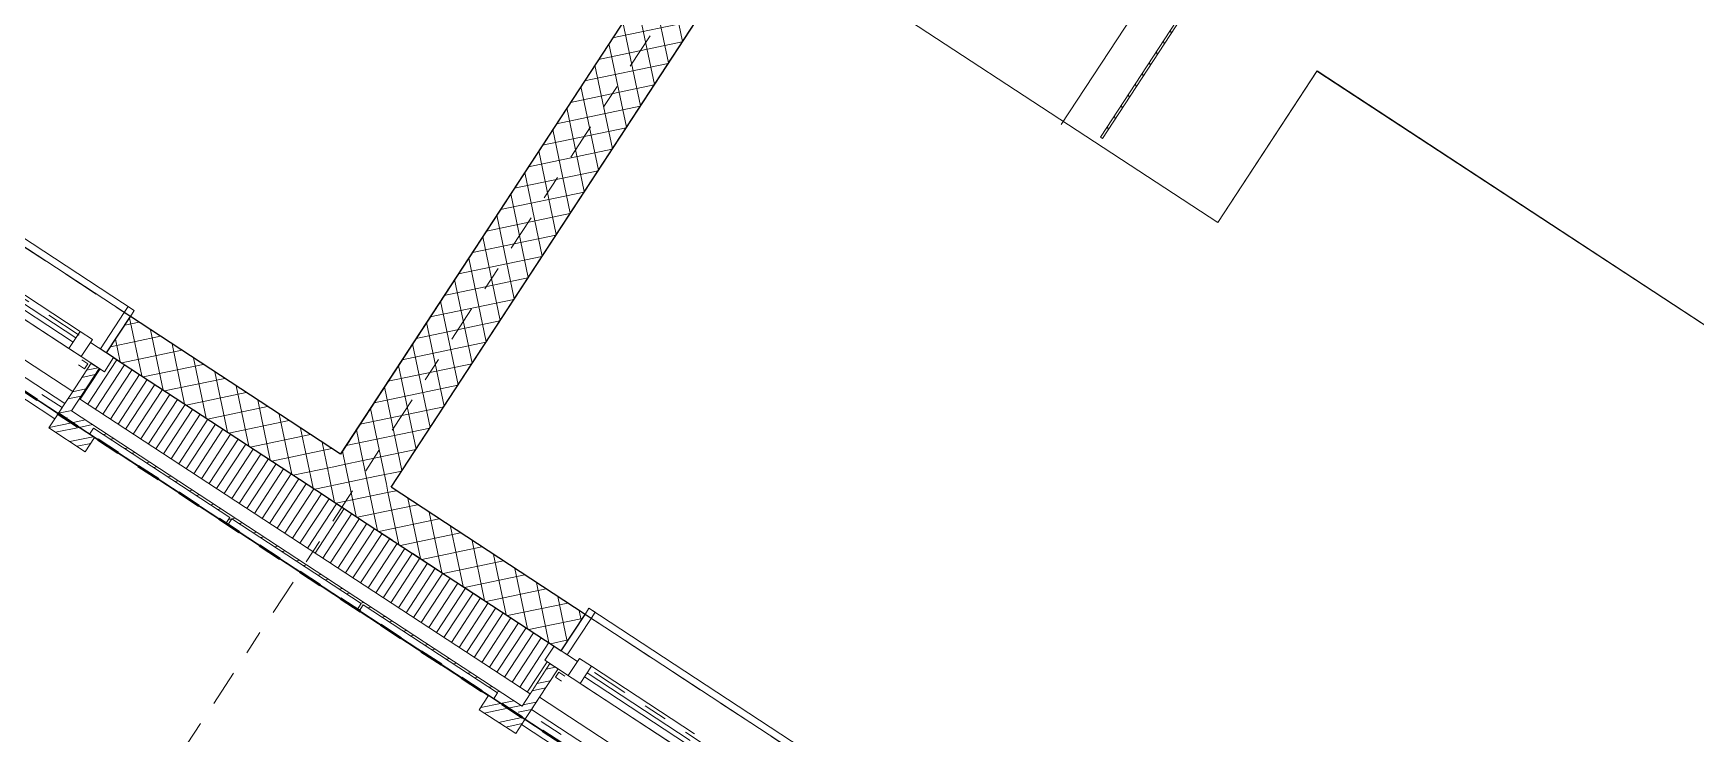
# Model space of a CAD drawing. Header units: metres. Extents: x 2696278.3 to 2696314, y 1245153.2 to 1245192.4.
# Drawn here: x 2696287.1 to 2696293.99, y 1245160.01 to 1245162.91 of the extents above; entities that cross this region are included whole.
import ezdxf

# ---------------------------------------------------------------- set-up
doc = ezdxf.new("R2010")
doc.units = ezdxf.units.M
doc.set_wipeout_variables(frame=1)
for name, pattern in [('000_hbf_Punkt 0.5mm', [0.25, 0, -0.25]), ('000_hbf_Strich 3_1mm Kanten', [0.2, 0.15, -0.05]), ('000_hbf_Strichpunkt 3_1_1mm Achsen', [0.25, 0.15, -0.05, 0, -0.05]), ('Strich 1 für MST 1_200', [0.15, 0.1, -0.05]), ('Strichpunkt 3_1_1mm Achsen', [5, 3, -1, 0, -1]), ('Strichpunkt für MST 1_20', [0.25, 0.15, -0.05, 0, -0.05]), ('Wipeout_Contour', [10000, 0, -10000])]:
    doc.linetypes.add(name, pattern=pattern)
for name, color, linetype in [('010 Fenster', 7, 'Continuous'), ('0_C21_Aussenwandkonstruktion.3D', 7, 'Continuous'), ('0_C21_Aussenwandkonstruktion.3D Bauteilschraffuren', 7, 'Continuous'), ('0_C21_Aussenwandkonstruktion.3D Schichttrennlinien', 7, 'Continuous'), ('0_C22_Innenwandkonstruktion.3D', 7, 'Continuous'), ('0_C22_Innenwandkonstruktion.3D Bauteilschraffuren', 7, 'Continuous'), ('0_E23_Fassadenbekleidung.3D', 7, 'Continuous'), ('0_E23_Fassadenbekleidung.3D Bauteilschraffuren', 7, 'Continuous'), ('0_E26_Absturzsicherung.3D', 7, 'Continuous'), ('0_E33_Sonnenschutz.3D', 7, 'Continuous'), ('0_G11_Feststehende Trennwand.3D', 7, 'Continuous'), ('0_G11_Feststehende Trennwand.3D Bauteilschraffuren', 7, 'Continuous'), ('0_G20_Bodenbelag.3D', 7, 'Continuous'), ('1_M01_Achsen.V', 7, 'Continuous'), ('1_R01_Raumstempel.V', 7, 'Continuous'), ('1_R01_Raumstempel.V Kontur', 7, 'Continuous'), ('1_U04_Referenz-Bauperimeter.V', 7, 'Continuous')]:
    doc.layers.add(name, color=color, linetype=linetype)
pattern_1 = [(11.8, (2696295.28941, 1245171.756836), (-0.0153372, 0.07341505), []), (101.8, (2696295.28941, 1245171.756836), (0.07341505, 0.0153372), [])]
pattern_2 = [(191.8, (2696295.28941, 1245171.756836), (-0.0153372, 0.07341505), []), (191.8, (2696295.29452, 1245171.732364), (-0.0153372, 0.07341505), [])]
pattern_3 = [(11.8, (2696295.28941, 1245171.756836), (-0.01533718, 0.07341506), []), (11.8, (2696295.284294, 1245171.78131), (-0.01533718, 0.07341506), [])]
pattern_4 = [(101.8, (2696295.28941, 1245171.756836), (0.07341505, 0.0153372), []), (191.8, (2696295.28941, 1245171.756836), (-0.0153372, 0.07341505), [])]

msp = doc.modelspace()

# ---------------------------------------------------------------- linework, layer by layer
at = {"layer": '010 Fenster', "color": 7, "linetype": 'Continuous', "lineweight": 13}
for p, q in [((2696287.2677, 1245161.628), (2696286.841, 1245161.9072)), ((2696286.8519, 1245161.9239), (2696287.2787, 1245161.6447)), ((2696286.8697, 1245161.9511), (2696287.2965, 1245161.6719)), ((2696287.2499, 1245161.6008), (2696286.8232, 1245161.88)), ((2696287.2499, 1245161.6008), (2696287.2965, 1245161.6719)), ((2696287.2965, 1245161.6719), (2696287.3467, 1245161.639)), ((2696289.3167, 1245160.2483), (2696289.3551, 1245160.3068)), ((2696289.367, 1245160.2154), (2696289.4135, 1245160.2865)), ((2696289.8224, 1245159.9801), (2696289.3957, 1245160.2593)), ((2696289.8402, 1245160.0073), (2696289.4135, 1245160.2865)), ((2696289.3335, 1245160.2373), (2696289.3167, 1245160.2483)), ((2696289.3167, 1245160.2483), (2696289.367, 1245160.2154)), ((2696289.3335, 1245160.2373), (2696291.1074, 1245159.0765)), ((2696289.367, 1245160.2154), (2696289.7937, 1245159.9362)), ((2696289.3847, 1245160.2426), (2696289.8115, 1245159.9634))]:
    msp.add_line(p, q, dxfattribs=at)
at = {"layer": '0_C21_Aussenwandkonstruktion.3D', "color": 255, "linetype": '000_hbf_Punkt 0.5mm', "lineweight": 0, "flags": 128}
for points in [[(2696287.2215, 1245161.3564), (2696285.3304, 1245162.5939)], [(2696291.0455, 1245158.8541), (2696289.1544, 1245160.0916)]]:
    msp.add_lwpolyline(points, dxfattribs=at)
at = {"layer": '0_C21_Aussenwandkonstruktion.3D', "color": 7, "linetype": 'Continuous', "lineweight": 5, "flags": 128}
for points in [[(2696287.2051, 1245161.3313), (2696287.2215, 1245161.3564)], [(2696289.1544, 1245160.0916), (2696289.138, 1245160.0665)]]:
    msp.add_lwpolyline(points, dxfattribs=at)
at = {"layer": '0_G20_Bodenbelag.3D', "color": 255, "linetype": 'Wipeout_Contour', "lineweight": 18, "flags": 128}
for points in [[(2696285.4201, 1245167.3275), (2696283.723, 1245168.438), (2696281.7847, 1245165.4759), (2696288.3742, 1245161.1638), (2696290.2469, 1245164.0256), (2696288.8536, 1245164.9373), (2696290.9043, 1245168.0709), (2696291.5235, 1245167.6657), (2696292.2599, 1245168.7912), (2696290.7119, 1245169.8042), (2696291.0678, 1245170.3481), (2696290.6076, 1245170.6492), (2696289.8575, 1245169.5029), (2696289.3428, 1245168.7163), (2696289.2825, 1245168.6243), (2696287.1723, 1245170.0052)], [(2696291.8493, 1245162.977), (2696293.8999, 1245166.1107), (2696293.2807, 1245166.5159), (2696294.0336, 1245167.6664), (2696295.5816, 1245166.6534), (2696295.9375, 1245167.1973), (2696296.4605, 1245166.8551), (2696295.6939, 1245165.6836), (2696295.119, 1245164.805), (2696297.1665, 1245163.4651), (2696295.4143, 1245160.7875), (2696297.1113, 1245159.677), (2696295.1729, 1245156.7149), (2696288.5834, 1245161.0269), (2696290.456, 1245163.8887)]]:
    msp.add_lwpolyline(points, close=True, dxfattribs=at)
at = {"layer": '1_R01_Raumstempel.V Kontur', "color": 21, "linetype": 'Continuous', "lineweight": 0, "true_color": 0xffa8a8, "flags": 128}
for points in [[(2696283.7168, 1245168.4302), (2696281.7844, 1245165.4773), (2696288.3748, 1245161.1647), (2696289.9183, 1245163.5235), (2696286.8213, 1245165.5501), (2696287.2155, 1245166.1526)], [(2696291.8493, 1245162.977), (2696290.456, 1245163.8887), (2696290.1115, 1245163.3621), (2696292.0068, 1245162.1219), (2696292.418, 1245162.7504), (2696295.4143, 1245160.7875), (2696297.1665, 1245163.4651), (2696295.119, 1245164.805), (2696295.1847, 1245164.9054), (2696295.3511, 1245165.1598), (2696293.8999, 1245166.1107)], [(2696292.0068, 1245162.1219), (2696290.1118, 1245163.3626), (2696288.5834, 1245161.0269), (2696295.1729, 1245156.7149), (2696296.7002, 1245159.0489), (2696297.1113, 1245159.677), (2696292.417, 1245162.7489)]]:
    msp.add_lwpolyline(points, close=True, dxfattribs=at)

# ---------------------------------------------------------------- next in the draw order: wipeouts: each hides what was drawn before it
at = {"color": 254, "linetype": 'Wipeout_Contour', "lineweight": 0, "ltscale": 52.751266}
msp.add_wipeout([(2696289.1264, 1245160.1218), (2696287.2604, 1245161.3429), (2696287.2385, 1245161.3094), (2696289.1045, 1245160.0884)], dxfattribs=at).dxf.layer = '0_C21_Aussenwandkonstruktion.3D Bauteilschraffuren'

# ---------------------------------------------------------------- next in the draw order: hatches: boundary and pattern name
at = {"layer": '0_C21_Aussenwandkonstruktion.3D Bauteilschraffuren', "linetype": 'Continuous', "lineweight": 0, "true_color": 0x000000}
h = msp.add_hatch(dxfattribs=at)
h.set_pattern_fill('NATURSTEIN__ALLGEMEIN_0001', color=18, angle=-33.2, style=0, pattern_type=2)
h.set_pattern_definition([(11.8, (2696295.28941, 1245171.756836), (-0.0153372, 0.07341505), []), (11.8, (2696295.284294, 1245171.78131), (-0.0153372, 0.07341505), [])])
h.paths.add_polyline_path([(2696289.1264, 1245160.1218), (2696287.2604, 1245161.3429), (2696287.2385, 1245161.3094), (2696289.1045, 1245160.0884)])

# ---------------------------------------------------------------- next in the draw order: wipeouts: each hides what was drawn before it
at = {"color": 254, "linetype": 'Wipeout_Contour', "lineweight": 0, "ltscale": 102.923428}
msp.add_wipeout([(2696287.3754, 1245161.5186), (2696287.2933, 1245161.3931), (2696289.1593, 1245160.172), (2696289.2414, 1245160.2975), (2696289.2205, 1245160.3112), (2696289.2588, 1245160.3698), (2696287.4347, 1245161.5635), (2696287.3964, 1245161.5049)], dxfattribs=at).dxf.layer = '0_C21_Aussenwandkonstruktion.3D Bauteilschraffuren'

# ---------------------------------------------------------------- next in the draw order: hatches: boundary and pattern name
at = {"layer": '0_C21_Aussenwandkonstruktion.3D Bauteilschraffuren', "linetype": 'Continuous', "lineweight": 0, "true_color": 0x000000}
h = msp.add_hatch(dxfattribs=at)
h.set_pattern_fill('DÄMMSTOFF__ALLGEMEIN_VER_31', color=18, angle=-33.2, style=0, pattern_type=2)
h.set_pattern_definition([(56.8, (2696295.289407, 1245171.756836), (-0.03137866, 0.02053362), [])])
h.paths.add_polyline_path([(2696287.3754, 1245161.5186), (2696287.2933, 1245161.3931), (2696289.1593, 1245160.172), (2696289.2414, 1245160.2975), (2696289.2205, 1245160.3112), (2696289.2588, 1245160.3698), (2696287.4347, 1245161.5635), (2696287.3964, 1245161.5049)])

# ---------------------------------------------------------------- next in the draw order: linework, layer by layer
at = {"layer": '010 Fenster', "color": 7, "linetype": 'Continuous', "lineweight": 13}
msp.add_line((2696287.2834, 1245161.5789), (2696285.5094, 1245162.7397), dxfattribs=at)

# ---------------------------------------------------------------- next in the draw order: wipeouts: each hides what was drawn before it
at = {"color": 254, "linetype": 'Wipeout_Contour', "lineweight": 0, "ltscale": 64.417683}
msp.add_wipeout([(2696287.504, 1245161.7333), (2696287.4054, 1245161.5827), (2696287.4347, 1245161.5635), (2696288.2756, 1245161.0132), (2696288.3742, 1245161.1638)], dxfattribs=at).dxf.layer = '0_C21_Aussenwandkonstruktion.3D Bauteilschraffuren'
at = {"color": 254, "linetype": 'Wipeout_Contour', "lineweight": 0, "ltscale": 64.476231}
msp.add_wipeout([(2696289.3867, 1245160.5013), (2696288.5834, 1245161.0269), (2696288.4848, 1245160.8763), (2696289.2588, 1245160.3698), (2696289.2881, 1245160.3506)], dxfattribs=at).dxf.layer = '0_C21_Aussenwandkonstruktion.3D Bauteilschraffuren'
at = {"color": 254, "linetype": 'Wipeout_Contour', "lineweight": 0, "ltscale": 52.37518}
msp.add_wipeout([(2696289.1045, 1245160.0884), (2696289.138, 1245160.0665), (2696289.2749, 1245160.2756), (2696289.2414, 1245160.2975)], dxfattribs=at).dxf.layer = '0_C21_Aussenwandkonstruktion.3D Bauteilschraffuren'

# ---------------------------------------------------------------- next in the draw order: hatches: boundary and pattern name
at = {"layer": '0_C21_Aussenwandkonstruktion.3D Bauteilschraffuren', "linetype": 'Continuous', "lineweight": 0, "true_color": 0x000000}
h = msp.add_hatch(dxfattribs=at)
h.set_pattern_fill('BETON_0001', color=18, angle=-33.2, style=0, pattern_type=2)
h.set_pattern_definition(pattern_1)
h.paths.add_polyline_path([(2696287.504, 1245161.7333), (2696287.4054, 1245161.5827), (2696287.4347, 1245161.5635), (2696288.2756, 1245161.0132), (2696288.3742, 1245161.1638)])
h = msp.add_hatch(dxfattribs=at)
h.set_pattern_fill('BETON_0001', color=18, angle=-33.2, style=0, pattern_type=2)
h.set_pattern_definition(pattern_1)
h.paths.add_polyline_path([(2696289.3867, 1245160.5013), (2696288.5834, 1245161.0269), (2696288.4848, 1245160.8763), (2696289.2588, 1245160.3698), (2696289.2881, 1245160.3506)])
h = msp.add_hatch(dxfattribs=at)
h.set_pattern_fill('NATURSTEIN__ALLGEMEIN_0001', color=18, angle=-33.2, style=0, pattern_type=2)
h.set_pattern_definition(pattern_2)
h.paths.add_polyline_path([(2696289.1045, 1245160.0884), (2696289.138, 1245160.0665), (2696289.2749, 1245160.2756), (2696289.2414, 1245160.2975)])

# ---------------------------------------------------------------- next in the draw order: linework, layer by layer
at = {"layer": '010 Fenster', "color": 7, "linetype": 'Continuous', "lineweight": 13}
for p, q in [((2696285.5791, 1245163.0287), (2696287.5204, 1245161.7584)), ((2696287.4953, 1245161.7748), (2696287.4789, 1245161.7497)), ((2696287.5204, 1245161.7584), (2696287.4953, 1245161.7748)), ((2696287.4789, 1245161.7497), (2696287.3803, 1245161.5991)), ((2696287.4054, 1245161.5827), (2696287.504, 1245161.7333)), ((2696287.504, 1245161.7333), (2696287.4789, 1245161.7497)), ((2696287.4789, 1245161.7497), (2696287.504, 1245161.7333)), ((2696287.5204, 1245161.7584), (2696287.504, 1245161.7333)), ((2696287.504, 1245161.7333), (2696287.5204, 1245161.7584)), ((2696287.3803, 1245161.5991), (2696287.4054, 1245161.5827)), ((2696289.4031, 1245160.5264), (2696289.3867, 1245160.5013)), ((2696289.3867, 1245160.5013), (2696289.4031, 1245160.5264)), ((2696291.3444, 1245159.256), (2696289.4031, 1245160.5264)), ((2696289.4031, 1245160.5264), (2696289.4282, 1245160.5099)), ((2696289.2881, 1245160.3506), (2696289.3867, 1245160.5013)), ((2696289.4118, 1245160.4848), (2696289.3132, 1245160.3342)), ((2696289.3867, 1245160.5013), (2696289.4118, 1245160.4848)), ((2696289.4118, 1245160.4848), (2696289.3867, 1245160.5013)), ((2696289.4282, 1245160.5099), (2696289.4118, 1245160.4848)), ((2696289.2205, 1245160.3112), (2696289.2588, 1245160.3698)), ((2696289.2205, 1245160.3112), (2696289.2588, 1245160.3698)), ((2696289.3551, 1245160.3068), (2696289.2588, 1245160.3698)), ((2696289.3132, 1245160.3342), (2696289.2881, 1245160.3506)), ((2696289.2205, 1245160.3112), (2696289.3335, 1245160.2373)), ((2696289.2414, 1245160.2975), (2696289.2205, 1245160.3112)), ((2696289.2414, 1245160.2975), (2696289.2205, 1245160.3112)), ((2696289.3633, 1245160.3194), (2696289.3167, 1245160.2483)), ((2696289.4135, 1245160.2865), (2696289.3633, 1245160.3194)), ((2696289.1243, 1245160.0455), (2696289.138, 1245160.0665)), ((2696291.0154, 1245158.808), (2696289.1243, 1245160.0455))]:
    msp.add_line(p, q, dxfattribs=at)
at = {"layer": '010 Fenster', "color": 7, "linetype": '000_hbf_Strich 3_1mm Kanten', "lineweight": 13}
for p, q in [((2696285.5627, 1245163.0036), (2696287.504, 1245161.7333)), ((2696291.328, 1245159.2309), (2696289.3867, 1245160.5013))]:
    msp.add_line(p, q, dxfattribs=at)
at = {"layer": '010 Fenster', "color": 7, "linetype": 'Continuous', "lineweight": 25}
for p, q in [((2696287.4054, 1245161.5827), (2696287.504, 1245161.7333)), ((2696287.4054, 1245161.5827), (2696287.504, 1245161.7333)), ((2696289.2881, 1245160.3506), (2696289.3867, 1245160.5013)), ((2696289.2881, 1245160.3506), (2696289.3867, 1245160.5013)), ((2696289.2588, 1245160.3698), (2696289.2881, 1245160.3506)), ((2696289.2588, 1245160.3698), (2696289.2881, 1245160.3506))]:
    msp.add_line(p, q, dxfattribs=at)
at = {"layer": '010 Fenster', "color": 7, "linetype": 'Continuous', "lineweight": 5}
for p, q in [((2696289.1928, 1245160.1501), (2696289.2749, 1245160.2756)), ((2696289.2414, 1245160.2975), (2696289.2749, 1245160.2756)), ((2696289.2414, 1245160.2975), (2696289.2749, 1245160.2756)), ((2696289.1599, 1245160.0999), (2696289.1928, 1245160.1501)), ((2696289.138, 1245160.0665), (2696289.1599, 1245160.0999))]:
    msp.add_line(p, q, dxfattribs=at)
at = {"layer": '010 Fenster', "color": 7, "linetype": 'Strichpunkt 3_1_1mm Achsen', "lineweight": 13}
msp.add_line((2696291.0291, 1245158.829), (2696289.138, 1245160.0665), dxfattribs=at)
at = {"layer": '0_C21_Aussenwandkonstruktion.3D', "color": 7, "linetype": 'Continuous', "lineweight": 25}
for p, q in [((2696287.4054, 1245161.5827), (2696287.504, 1245161.7333)), ((2696289.2881, 1245160.3506), (2696289.3867, 1245160.5013)), ((2696289.2588, 1245160.3698), (2696289.2881, 1245160.3506))]:
    msp.add_line(p, q, dxfattribs=at)
at = {"layer": '0_C21_Aussenwandkonstruktion.3D', "color": 7, "linetype": 'Continuous', "lineweight": 13}
for p, q in [((2696289.2205, 1245160.3112), (2696289.2588, 1245160.3698)), ((2696289.2414, 1245160.2975), (2696289.2205, 1245160.3112))]:
    msp.add_line(p, q, dxfattribs=at)
at = {"layer": '0_C21_Aussenwandkonstruktion.3D', "color": 7, "linetype": 'Continuous', "lineweight": 5}
for p, q in [((2696289.1928, 1245160.1501), (2696289.2749, 1245160.2756)), ((2696289.2414, 1245160.2975), (2696289.2749, 1245160.2756)), ((2696289.1599, 1245160.0999), (2696289.1928, 1245160.1501)), ((2696289.1045, 1245160.0884), (2696289.138, 1245160.0665)), ((2696289.1544, 1245160.0916), (2696289.1599, 1245160.0999))]:
    msp.add_line(p, q, dxfattribs=at)
at = {"layer": '0_C21_Aussenwandkonstruktion.3D', "color": 7, "linetype": 'Continuous', "lineweight": 25, "flags": 128}
for points in [[(2696288.3742, 1245161.1638), (2696287.504, 1245161.7333)], [(2696289.3867, 1245160.5013), (2696288.5834, 1245161.0269)]]:
    msp.add_lwpolyline(points, dxfattribs=at)
at = {"layer": '0_C21_Aussenwandkonstruktion.3D Schichttrennlinien', "color": 7, "linetype": 'Continuous', "lineweight": 25}
for p, q in [((2696287.4347, 1245161.5635), (2696288.2756, 1245161.0132)), ((2696288.2756, 1245161.0132), (2696288.4848, 1245160.8763)), ((2696288.4848, 1245160.8763), (2696289.2588, 1245160.3698))]:
    msp.add_line(p, q, dxfattribs=at)
at = {"layer": '0_C21_Aussenwandkonstruktion.3D Schichttrennlinien', "color": 7, "linetype": 'Continuous', "lineweight": 5}
msp.add_line((2696289.1264, 1245160.1218), (2696289.2414, 1245160.2975), dxfattribs=at)
at = {"layer": '0_E26_Absturzsicherung.3D', "color": 7, "linetype": 'Continuous', "lineweight": 13, "flags": 128}
msp.add_lwpolyline([(2696291.0893, 1245158.921), (2696289.1982, 1245160.1585)], dxfattribs=at)
at = {"layer": '0_E33_Sonnenschutz.3D', "color": 7, "linetype": 'Strichpunkt für MST 1_20', "lineweight": 13}
for p, q in [((2696289.2641, 1245160.2409), (2696289.2778, 1245160.2618)), ((2696289.2778, 1245160.2618), (2696289.3029, 1245160.2454)), ((2696289.2641, 1245160.2409), (2696289.2892, 1245160.2245))]:
    msp.add_line(p, q, dxfattribs=at)

# ---------------------------------------------------------------- next in the draw order: wipeouts: each hides what was drawn before it
at = {"color": 254, "linetype": 'Wipeout_Contour', "lineweight": 0, "ltscale": 52.30267}
msp.add_wipeout([(2696287.2385, 1245161.3094), (2696287.3754, 1245161.5186), (2696287.342, 1245161.5405), (2696287.2051, 1245161.3313)], dxfattribs=at).dxf.layer = '0_C21_Aussenwandkonstruktion.3D Bauteilschraffuren'

# ---------------------------------------------------------------- next in the draw order: hatches: boundary and pattern name
at = {"layer": '0_C21_Aussenwandkonstruktion.3D Bauteilschraffuren', "linetype": 'Continuous', "lineweight": 0, "true_color": 0x000000}
h = msp.add_hatch(dxfattribs=at)
h.set_pattern_fill('NATURSTEIN__ALLGEMEIN_0001', color=18, angle=-33.2, style=0, pattern_type=2)
h.set_pattern_definition(pattern_2)
h.paths.add_polyline_path([(2696287.2385, 1245161.3094), (2696287.3754, 1245161.5186), (2696287.342, 1245161.5405), (2696287.2051, 1245161.3313)])

# ---------------------------------------------------------------- next in the draw order: linework, layer by layer
at = {"layer": '010 Fenster', "color": 7, "linetype": 'Continuous', "lineweight": 13}
for p, q in [((2696285.3003, 1245162.5479), (2696287.1914, 1245161.3104)), ((2696287.3467, 1245161.639), (2696287.3001, 1245161.5679)), ((2696287.3001, 1245161.5679), (2696287.2499, 1245161.6008)), ((2696287.3964, 1245161.5049), (2696287.2834, 1245161.5789)), ((2696287.2834, 1245161.5789), (2696287.3001, 1245161.5679)), ((2696287.3001, 1245161.5679), (2696287.3385, 1245161.6265)), ((2696287.3385, 1245161.6265), (2696287.4347, 1245161.5635)), ((2696287.3964, 1245161.5049), (2696287.4347, 1245161.5635)), ((2696287.3964, 1245161.5049), (2696287.4347, 1245161.5635)), ((2696287.3754, 1245161.5186), (2696287.3964, 1245161.5049)), ((2696287.3754, 1245161.5186), (2696287.3964, 1245161.5049)), ((2696287.1914, 1245161.3104), (2696287.2051, 1245161.3313))]:
    msp.add_line(p, q, dxfattribs=at)
at = {"layer": '010 Fenster', "color": 7, "linetype": 'Strichpunkt 3_1_1mm Achsen', "lineweight": 13}
msp.add_line((2696285.314, 1245162.5688), (2696287.2051, 1245161.3313), dxfattribs=at)
at = {"layer": '010 Fenster', "color": 7, "linetype": 'Continuous', "lineweight": 25}
msp.add_line((2696287.4347, 1245161.5635), (2696287.4054, 1245161.5827), dxfattribs=at)
msp.add_line((2696287.4347, 1245161.5635), (2696287.4054, 1245161.5827), dxfattribs=at)
at = {"layer": '010 Fenster', "color": 7, "linetype": 'Continuous', "lineweight": 5}
for p, q in [((2696287.2598, 1245161.415), (2696287.342, 1245161.5405)), ((2696287.3754, 1245161.5186), (2696287.342, 1245161.5405)), ((2696287.3754, 1245161.5186), (2696287.342, 1245161.5405)), ((2696287.2051, 1245161.3313), (2696287.227, 1245161.3648)), ((2696287.227, 1245161.3648), (2696287.2598, 1245161.415))]:
    msp.add_line(p, q, dxfattribs=at)
at = {"layer": '0_C21_Aussenwandkonstruktion.3D', "color": 7, "linetype": 'Continuous', "lineweight": 13}
for p, q in [((2696287.3964, 1245161.5049), (2696287.4347, 1245161.5635)), ((2696287.3754, 1245161.5186), (2696287.3964, 1245161.5049))]:
    msp.add_line(p, q, dxfattribs=at)
at = {"layer": '0_C21_Aussenwandkonstruktion.3D', "color": 7, "linetype": 'Continuous', "lineweight": 25}
msp.add_line((2696287.4347, 1245161.5635), (2696287.4054, 1245161.5827), dxfattribs=at)
at = {"layer": '0_C21_Aussenwandkonstruktion.3D', "color": 7, "linetype": 'Continuous', "lineweight": 5}
for p, q in [((2696287.2598, 1245161.415), (2696287.342, 1245161.5405)), ((2696287.3754, 1245161.5186), (2696287.342, 1245161.5405)), ((2696287.2215, 1245161.3564), (2696287.227, 1245161.3648)), ((2696287.227, 1245161.3648), (2696287.2598, 1245161.415)), ((2696287.2385, 1245161.3094), (2696287.2051, 1245161.3313))]:
    msp.add_line(p, q, dxfattribs=at)
at = {"layer": '0_C21_Aussenwandkonstruktion.3D', "color": 7, "linetype": 'Continuous', "lineweight": 5, "flags": 128}
msp.add_lwpolyline([(2696287.2385, 1245161.3094), (2696289.1045, 1245160.0884)], dxfattribs=at)
at = {"layer": '0_C21_Aussenwandkonstruktion.3D Schichttrennlinien', "color": 7, "linetype": 'Continuous', "lineweight": 5}
for p, q in [((2696287.2604, 1245161.3429), (2696287.3754, 1245161.5186)), ((2696287.2933, 1245161.3931), (2696289.1593, 1245160.172)), ((2696287.2604, 1245161.3429), (2696289.1264, 1245160.1218))]:
    msp.add_line(p, q, dxfattribs=at)
at = {"layer": '0_E26_Absturzsicherung.3D', "color": 7, "linetype": 'Continuous', "lineweight": 13, "flags": 128}
for points in [[(2696287.2653, 1245161.4234), (2696285.3742, 1245162.6608)], [(2696285.3413, 1245162.6106), (2696287.2324, 1245161.3731)], [(2696287.2653, 1245161.4234), (2696287.2324, 1245161.3731)]]:
    msp.add_lwpolyline(points, dxfattribs=at)
at = {"layer": '0_E33_Sonnenschutz.3D', "color": 7, "linetype": 'Strichpunkt für MST 1_20', "lineweight": 13}
for p, q in [((2696287.3144, 1245161.5167), (2696287.2893, 1245161.5331)), ((2696287.3281, 1245161.5376), (2696287.303, 1245161.5541)), ((2696287.3144, 1245161.5167), (2696287.3281, 1245161.5376))]:
    msp.add_line(p, q, dxfattribs=at)

# ---------------------------------------------------------------- next in the draw order: wipeouts: each hides what was drawn before it
at = {"color": 254, "linetype": 'Wipeout_Contour', "lineweight": 0, "ltscale": 52.598475}
msp.add_wipeout([(2696287.9078, 1245160.8711), (2696288.4433, 1245160.5207), (2696288.4597, 1245160.5458), (2696287.9242, 1245160.8962)], dxfattribs=at).dxf.layer = '0_E23_Fassadenbekleidung.3D Bauteilschraffuren'

# ---------------------------------------------------------------- next in the draw order: linework, layer by layer
at = {"layer": '0_E23_Fassadenbekleidung.3D', "color": 253, "linetype": 'Continuous', "lineweight": 13, "true_color": 0xacacac, "flags": 128}
msp.add_lwpolyline([(2696287.9078, 1245160.8711), (2696287.9242, 1245160.8962), (2696288.4597, 1245160.5458), (2696288.4433, 1245160.5207)], close=True, dxfattribs=at)

# ---------------------------------------------------------------- next in the draw order: wipeouts: each hides what was drawn before it
at = {"color": 254, "linetype": 'Wipeout_Contour', "lineweight": 0, "ltscale": 52.644157}
msp.add_wipeout([(2696287.3346, 1245161.2462), (2696287.8994, 1245160.8766), (2696287.9158, 1245160.9017), (2696287.351, 1245161.2713)], dxfattribs=at).dxf.layer = '0_E23_Fassadenbekleidung.3D Bauteilschraffuren'
at = {"color": 254, "linetype": 'Wipeout_Contour', "lineweight": 0, "ltscale": 52.689932}
msp.add_wipeout([(2696288.4517, 1245160.5152), (2696289.0081, 1245160.1511), (2696289.0245, 1245160.1762), (2696288.4681, 1245160.5403)], dxfattribs=at).dxf.layer = '0_E23_Fassadenbekleidung.3D Bauteilschraffuren'

# ---------------------------------------------------------------- next in the draw order: linework, layer by layer
at = {"layer": '0_E23_Fassadenbekleidung.3D', "color": 253, "linetype": 'Continuous', "lineweight": 13, "true_color": 0xacacac, "flags": 128}
for points in [[(2696287.3346, 1245161.2462), (2696287.351, 1245161.2713), (2696287.9158, 1245160.9017), (2696287.8994, 1245160.8766)], [(2696288.4517, 1245160.5152), (2696288.4681, 1245160.5403), (2696289.0245, 1245160.1762), (2696289.0081, 1245160.1511)]]:
    msp.add_lwpolyline(points, close=True, dxfattribs=at)

# ---------------------------------------------------------------- next in the draw order: wipeouts: each hides what was drawn before it
at = {"color": 254, "linetype": 'Wipeout_Contour', "lineweight": 0, "ltscale": 52.920565}
msp.add_wipeout([(2696287.3557, 1245161.2328), (2696287.2051, 1245161.3313), (2696287.1667, 1245161.2728), (2696287.3174, 1245161.1742)], dxfattribs=at).dxf.layer = '0_E23_Fassadenbekleidung.3D Bauteilschraffuren'
at = {"color": 254, "linetype": 'Wipeout_Contour', "lineweight": 0, "ltscale": 52.987261}
msp.add_wipeout([(2696289.138, 1245160.0665), (2696288.9874, 1245160.165), (2696288.949, 1245160.1065), (2696289.0997, 1245160.0079)], dxfattribs=at).dxf.layer = '0_E23_Fassadenbekleidung.3D Bauteilschraffuren'

# ---------------------------------------------------------------- next in the draw order: hatches: boundary and pattern name
at = {"layer": '0_E23_Fassadenbekleidung.3D Bauteilschraffuren', "linetype": 'Continuous', "lineweight": 0, "true_color": 0x000000}
h = msp.add_hatch(dxfattribs=at)
h.set_pattern_fill('NATURSTEIN__ALLGEMEIN_0001', color=18, angle=-33.2, style=0, pattern_type=2)
h.set_pattern_definition(pattern_3)
h.paths.add_polyline_path([(2696287.3557, 1245161.2328), (2696287.2051, 1245161.3313), (2696287.1667, 1245161.2728), (2696287.3174, 1245161.1742)])
h = msp.add_hatch(dxfattribs=at)
h.set_pattern_fill('NATURSTEIN__ALLGEMEIN_0001', color=18, angle=-33.2, style=0, pattern_type=2)
h.set_pattern_definition(pattern_3)
h.paths.add_polyline_path([(2696289.138, 1245160.0665), (2696288.9874, 1245160.165), (2696288.949, 1245160.1065), (2696289.0997, 1245160.0079)])

# ---------------------------------------------------------------- next in the draw order: linework, layer by layer
at = {"layer": '0_E23_Fassadenbekleidung.3D', "color": 7, "linetype": 'Continuous', "lineweight": 13, "flags": 128}
for points in [[(2696287.2051, 1245161.3313), (2696287.1667, 1245161.2728)], [(2696287.3557, 1245161.2328), (2696287.2051, 1245161.3313)], [(2696287.1667, 1245161.2728), (2696287.3174, 1245161.1742)], [(2696287.3174, 1245161.1742), (2696287.3557, 1245161.2328)], [(2696288.9874, 1245160.165), (2696288.949, 1245160.1065)], [(2696289.138, 1245160.0665), (2696288.9874, 1245160.165)], [(2696288.949, 1245160.1065), (2696289.0997, 1245160.0079)], [(2696289.0997, 1245160.0079), (2696289.138, 1245160.0665)]]:
    msp.add_lwpolyline(points, dxfattribs=at)
at = {"layer": '0_E26_Absturzsicherung.3D', "color": 7, "linetype": 'Continuous', "lineweight": 13, "flags": 128}
for points in [[(2696289.1982, 1245160.1585), (2696289.1654, 1245160.1083)], [(2696289.1654, 1245160.1083), (2696291.0564, 1245158.8708)]]:
    msp.add_lwpolyline(points, dxfattribs=at)
at = {"layer": '1_U04_Referenz-Bauperimeter.V', "color": 12, "linetype": 'Strich 1 für MST 1_200', "lineweight": 50, "true_color": 0xc4000b}
msp.add_lwpolyline([(2696296.971, 1245189.598), (2696311.197, 1245180.29), (2696295.319, 1245156.023), (2696281.093, 1245165.331)], close=True, dxfattribs=at)
at = {"layer": '1_U04_Referenz-Bauperimeter.V', "color": 32, "linetype": 'Continuous', "lineweight": 25, "true_color": 0xe66900}
msp.add_lwpolyline([(2696296.971, 1245189.598), (2696311.197, 1245180.29), (2696295.319, 1245156.023), (2696281.093, 1245165.331)], close=True, dxfattribs=at)

# ---------------------------------------------------------------- next in the draw order: wipeouts: each hides what was drawn before it
at = {"color": 254, "linetype": 'Wipeout_Contour', "lineweight": 0, "ltscale": 51.006626}
msp.add_wipeout([(2696288.5834, 1245161.0269), (2696288.3742, 1245161.1638), (2696288.2756, 1245161.0132), (2696288.4848, 1245160.8763)], dxfattribs=at).dxf.layer = '0_C22_Innenwandkonstruktion.3D Bauteilschraffuren'
at = {"color": 254, "linetype": 'Wipeout_Contour', "lineweight": 0, "ltscale": 35.121564}
msp.add_wipeout([(2696291.5291, 1245162.4694), (2696292.9555, 1245164.6492), (2696292.9471, 1245164.6547), (2696291.5207, 1245162.4749)], dxfattribs=at).dxf.layer = '0_G11_Feststehende Trennwand.3D Bauteilschraffuren'

# ---------------------------------------------------------------- next in the draw order: hatches: boundary and pattern name
at = {"layer": '0_C22_Innenwandkonstruktion.3D Bauteilschraffuren', "linetype": 'Continuous', "lineweight": 0, "true_color": 0x000000}
h = msp.add_hatch(dxfattribs=at)
h.set_pattern_fill('BETON_0001', color=18, angle=-33.2, style=0, pattern_type=2)
h.set_pattern_definition(pattern_4)
h.paths.add_polyline_path([(2696288.5834, 1245161.0269), (2696288.3742, 1245161.1638), (2696288.2756, 1245161.0132), (2696288.4848, 1245160.8763)])
at = {"layer": '0_G11_Feststehende Trennwand.3D Bauteilschraffuren', "linetype": 'Continuous', "lineweight": 0, "true_color": 0x000000}
h = msp.add_hatch(dxfattribs=at)
h.set_pattern_fill('FEUERFESTER_STEIN_0001', color=18, angle=-33.2, style=0, pattern_type=2)
h.set_pattern_definition([(101.8, (2696295.289407, 1245171.756836), (0.03670753, 0.0076686), [])])
h.paths.add_polyline_path([(2696291.5291, 1245162.4694), (2696292.9555, 1245164.6492), (2696292.9471, 1245164.6547), (2696291.5207, 1245162.4749)])

# ---------------------------------------------------------------- next in the draw order: linework, layer by layer
at = {"layer": '0_G11_Feststehende Trennwand.3D', "color": 7, "linetype": 'Continuous', "lineweight": 13, "flags": 128}
for points in [[(2696292.9471, 1245164.6547), (2696291.5207, 1245162.4749)], [(2696291.5291, 1245162.4694), (2696292.9555, 1245164.6492)], [(2696291.5207, 1245162.4749), (2696291.5291, 1245162.4694)]]:
    msp.add_lwpolyline(points, dxfattribs=at)
at = {"layer": '1_R01_Raumstempel.V', "color": 7, "linetype": 'Continuous', "lineweight": 18, "flags": 128}
msp.add_lwpolyline([(2696291.359, 1245162.5275), (2696291.7871, 1245163.1817)], dxfattribs=at)

# ---------------------------------------------------------------- next in the draw order: wipeouts: each hides what was drawn before it
at = {"color": 254, "linetype": 'Wipeout_Contour', "lineweight": 0, "ltscale": 42.920677}
msp.add_wipeout([(2696290.4937, 1245164.4027), (2696288.3742, 1245161.1638), (2696288.5834, 1245161.0269), (2696290.7029, 1245164.2658)], dxfattribs=at).dxf.layer = '0_C22_Innenwandkonstruktion.3D Bauteilschraffuren'

# ---------------------------------------------------------------- next in the draw order: hatches: boundary and pattern name
at = {"layer": '0_C22_Innenwandkonstruktion.3D Bauteilschraffuren', "linetype": 'Continuous', "lineweight": 0, "true_color": 0x000000}
h = msp.add_hatch(dxfattribs=at)
h.set_pattern_fill('BETON_0001', color=18, angle=-33.2, style=0, pattern_type=2)
h.set_pattern_definition(pattern_4)
h.paths.add_polyline_path([(2696290.4937, 1245164.4027), (2696288.3742, 1245161.1638), (2696288.5834, 1245161.0269), (2696290.7029, 1245164.2658)])

# ---------------------------------------------------------------- next in the draw order: linework, layer by layer
at = {"layer": '0_C21_Aussenwandkonstruktion.3D Schichttrennlinien', "color": 7, "linetype": 'Continuous', "lineweight": 25}
msp.add_line((2696288.2756, 1245161.0132), (2696288.4848, 1245160.8763), dxfattribs=at)
at = {"layer": '0_C22_Innenwandkonstruktion.3D', "color": 7, "linetype": 'Continuous', "lineweight": 25, "flags": 128}
for points in [[(2696290.4937, 1245164.4027), (2696288.3742, 1245161.1638)], [(2696288.5834, 1245161.0269), (2696290.7029, 1245164.2658)]]:
    msp.add_lwpolyline(points, dxfattribs=at)
at = {"layer": '1_M01_Achsen.V', "color": 62, "linetype": '000_hbf_Strichpunkt 3_1_1mm Achsen', "lineweight": 13, "true_color": 0x8cbb26}
msp.add_line((2696305.1795, 1245186.6167), (2696287.1099, 1245159.0035), dxfattribs=at)
msp.add_line((2696305.1795, 1245186.6167), (2696287.1099, 1245159.0035), dxfattribs=at)
at = {"layer": '1_M01_Achsen.V', "color": 7, "linetype": '000_hbf_Strichpunkt 3_1_1mm Achsen', "lineweight": 13}
msp.add_line((2696296.3295, 1245155.7429), (2696280.431, 1245166.1466), dxfattribs=at)
msp.add_line((2696296.3295, 1245155.7429), (2696280.431, 1245166.1466), dxfattribs=at)

doc.saveas('drawing.dxf')
